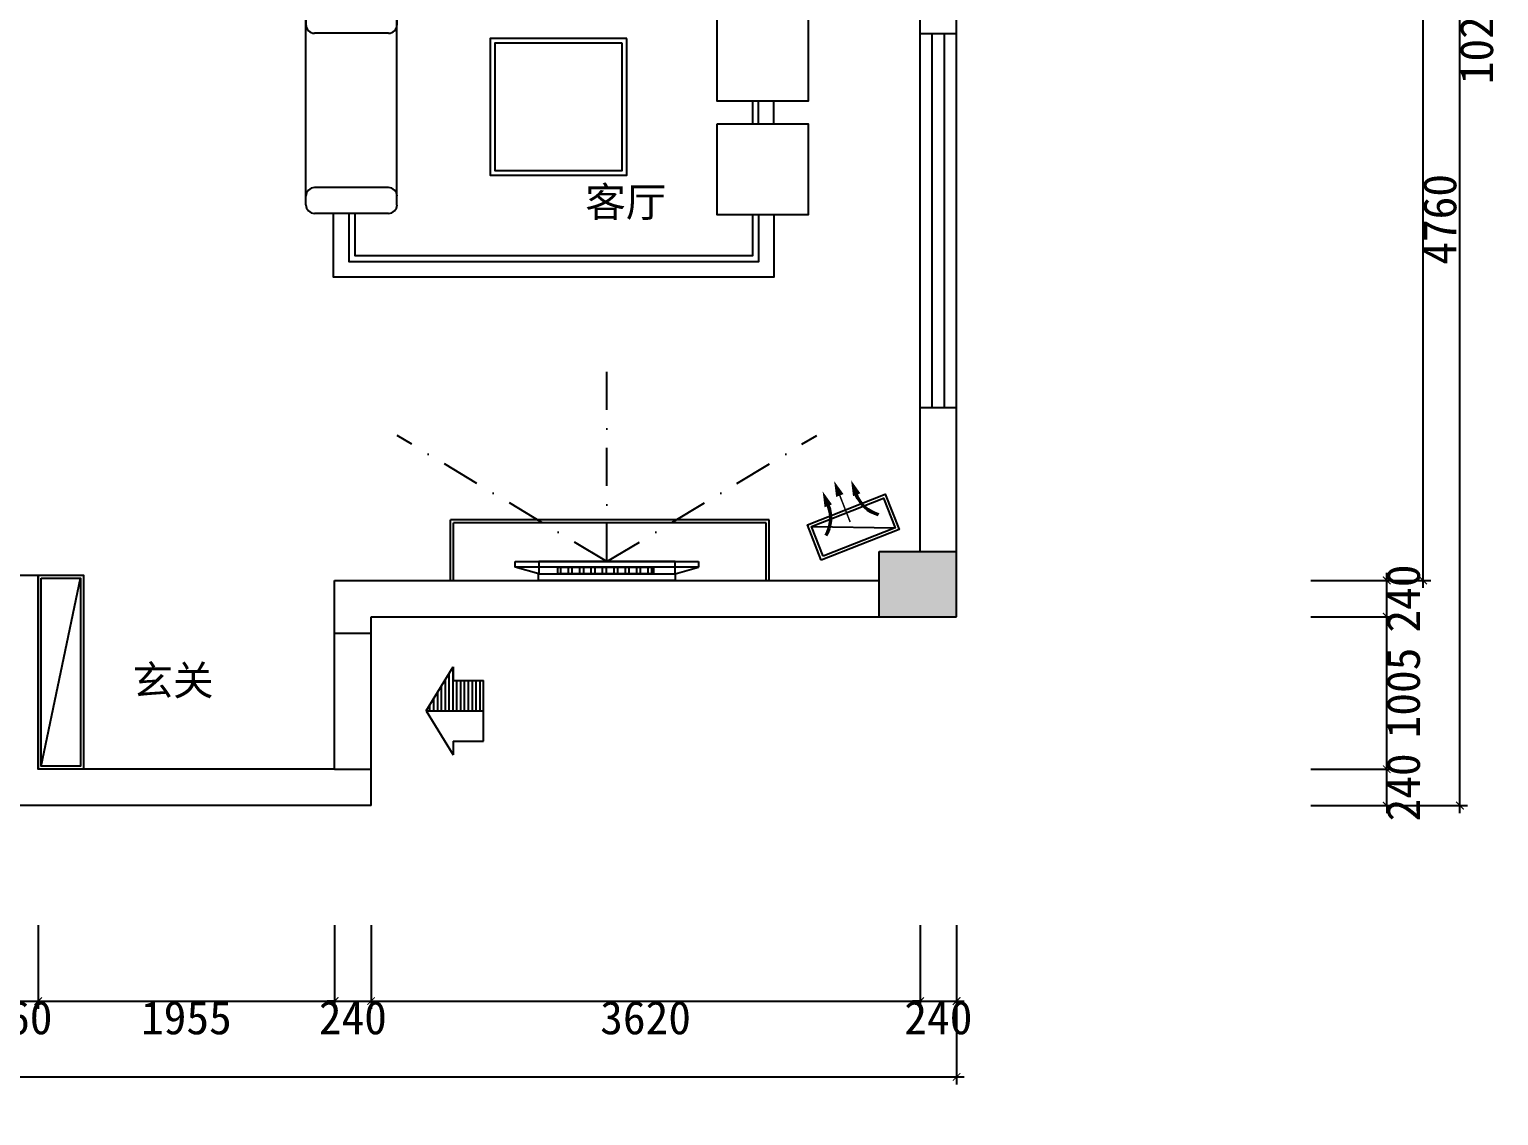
# Model space of a CAD drawing. Header units: millimetres. Extents: x 39175 to 443077, y -41362 to 75939.
# Drawn here: x 417930 to 427616, y 51089 to 58250 of the extents above; entities that cross this region are included whole.
import ezdxf
from ezdxf.enums import TextEntityAlignment as Align

# ---------------------------------------------------------------- set-up
doc = ezdxf.new("R2010")
doc.units = ezdxf.units.MM
doc.linetypes.add('DASHDOT', pattern=[1, 0.5, -0.25, 0, -0.25])
doc.layers.add('016-P平面家具', color=51, linetype='Continuous')
doc.layers.add('阿拉1', color=8, linetype='Continuous')
doc.styles.add('ar', font='arial.ttf')
doc.styles.get("Standard").update_dxf_attribs({"font": ''})
doc.styles.get('Standard').set_extended_font_data('NSimSun')
doc.dimstyles.new('ISO-25', dxfattribs={"dimtxt": 220, "dimasz": 50, "dimexe": 50, "dimexo": 0.625, "dimtad": 2, "dimdec": 0, "dimtxsty": 'Standard', "dimblk": 'ARCHTICK', "dimcen": 2.5, "dimdle": 50, "dimclrd": 251, "dimclre": 251, "dimclrt": 51, "dimadec": 0, "dimazin": 0, "dimtfac": 1, "dimtdec": 0, "dimtix": 1, "dimtmove": 2, "dimatfit": 3, "dimfxl": 500, "dimfxlon": 1, "dimarcsym": 0})

# ---------------------------------------------------------------- blocks, each defined once
blk = doc.blocks.new('_ArchTick')
at = {"color": 0, "linetype": 'ByBlock', "const_width": 0.15}
blk.add_lwpolyline([(-0.5, -0.5), (0.5, 0.5)], dxfattribs=at)
blk = doc.blocks.new('*D198')
at = {"color": 251, "lineweight": -2, "transparency": 16777216}
for p, q in [((417727.5, 52344.1), (417727.5, 51794.1)), ((417987.5, 52344.1), (417987.5, 51794.1)), ((417727.5, 51844.1), (417677.5, 51844.1)), ((417727.5, 51844.1), (417987.5, 51844.1)), ((417987.5, 51844.1), (418037.5, 51844.1))]:
    blk.add_line(p, q, dxfattribs=at)
at = {"layer": 'Defpoints', "color": 0, "transparency": 16777216}
for p in [(417727.5, 53372.9), (417987.5, 53372.9), (417987.5, 51844.1)]:
    blk.add_point(p, dxfattribs=at)
at = {"color": 251, "lineweight": -2, "transparency": 16777216, "xscale": 50, "yscale": 50, "zscale": 50}
blk.add_blockref('_ArchTick', (417727.5, 51844.1), dxfattribs=at)
at = {"color": 251, "lineweight": -2, "transparency": 16777216, "xscale": 50, "yscale": 50, "zscale": 50, "rotation": 180}
blk.add_blockref('_ArchTick', (417987.5, 51844.1), dxfattribs=at)
at = {"color": 51, "transparency": 16777216, "insert": (417857.5, 51733.5), "char_height": 220, "attachment_point": 5}
blk.add_mtext('260', dxfattribs=at)
blk = doc.blocks.new('*D189')
at = {"color": 251, "lineweight": -2, "transparency": 16777216}
for p, q in [((417987.5, 52344.1), (417987.5, 51794.1)), ((419942.5, 52344.1), (419942.5, 51794.1)), ((417937.5, 51844.1), (419992.5, 51844.1))]:
    blk.add_line(p, q, dxfattribs=at)
at = {"layer": 'Defpoints', "color": 0, "transparency": 16777216}
for p in [(417987.5, 53372.9), (419942.5, 53372.9), (419942.5, 51844.1)]:
    blk.add_point(p, dxfattribs=at)
at = {"color": 251, "lineweight": -2, "transparency": 16777216, "xscale": 50, "yscale": 50, "zscale": 50, "rotation": 180}
blk.add_blockref('_ArchTick', (417987.5, 51844.1), dxfattribs=at)
at = {"color": 251, "lineweight": -2, "transparency": 16777216, "xscale": 50, "yscale": 50, "zscale": 50}
blk.add_blockref('_ArchTick', (419942.5, 51844.1), dxfattribs=at)
at = {"color": 51, "transparency": 16777216, "insert": (418965, 51733.5), "char_height": 220, "attachment_point": 5}
blk.add_mtext('1955', dxfattribs=at)
blk = doc.blocks.new('*D190')
at = {"color": 251, "lineweight": -2, "transparency": 16777216}
for p, q in [((419942.5, 52344.1), (419942.5, 51794.1)), ((420182.5, 52344.1), (420182.5, 51794.1)), ((419942.5, 51844.1), (419892.5, 51844.1)), ((419942.5, 51844.1), (420182.5, 51844.1)), ((420182.5, 51844.1), (420232.5, 51844.1))]:
    blk.add_line(p, q, dxfattribs=at)
at = {"layer": 'Defpoints', "color": 0, "transparency": 16777216}
for p in [(419942.5, 53372.9), (420182.5, 53372.9), (420182.5, 51844.1)]:
    blk.add_point(p, dxfattribs=at)
at = {"color": 251, "lineweight": -2, "transparency": 16777216, "xscale": 50, "yscale": 50, "zscale": 50}
blk.add_blockref('_ArchTick', (419942.5, 51844.1), dxfattribs=at)
at = {"color": 251, "lineweight": -2, "transparency": 16777216, "xscale": 50, "yscale": 50, "zscale": 50, "rotation": 180}
blk.add_blockref('_ArchTick', (420182.5, 51844.1), dxfattribs=at)
at = {"color": 51, "transparency": 16777216, "insert": (420062.5, 51733.5), "char_height": 220, "attachment_point": 5}
blk.add_mtext('240', dxfattribs=at)
blk = doc.blocks.new('*D191')
at = {"color": 251, "lineweight": -2, "transparency": 16777216}
for p, q in [((420182.5, 52344.1), (420182.5, 51794.1)), ((423802.5, 52344.1), (423802.5, 51794.1)), ((420132.5, 51844.1), (423852.5, 51844.1))]:
    blk.add_line(p, q, dxfattribs=at)
at = {"layer": 'Defpoints', "color": 0, "transparency": 16777216}
for p in [(423802.5, 54807.9), (420182.5, 53372.9), (423802.5, 51844.1)]:
    blk.add_point(p, dxfattribs=at)
at = {"color": 251, "lineweight": -2, "transparency": 16777216, "xscale": 50, "yscale": 50, "zscale": 50, "rotation": 180}
blk.add_blockref('_ArchTick', (420182.5, 51844.1), dxfattribs=at)
at = {"color": 251, "lineweight": -2, "transparency": 16777216, "xscale": 50, "yscale": 50, "zscale": 50}
blk.add_blockref('_ArchTick', (423802.5, 51844.1), dxfattribs=at)
at = {"color": 51, "transparency": 16777216, "insert": (421992.5, 51733.5), "char_height": 220, "attachment_point": 5}
blk.add_mtext('3620', dxfattribs=at)
blk = doc.blocks.new('*D192')
at = {"color": 251, "lineweight": -2, "transparency": 16777216}
for p, q in [((423802.5, 52344.1), (423802.5, 51794.1)), ((424042.5, 52344.1), (424042.5, 51794.1)), ((423802.5, 51844.1), (423752.5, 51844.1)), ((423802.5, 51844.1), (424042.5, 51844.1)), ((424042.5, 51844.1), (424092.5, 51844.1))]:
    blk.add_line(p, q, dxfattribs=at)
at = {"layer": 'Defpoints', "color": 0, "transparency": 16777216}
for p in [(423802.5, 54807.9), (424042.5, 54377.9), (424042.5, 51844.1)]:
    blk.add_point(p, dxfattribs=at)
at = {"color": 251, "lineweight": -2, "transparency": 16777216, "xscale": 50, "yscale": 50, "zscale": 50}
blk.add_blockref('_ArchTick', (423802.5, 51844.1), dxfattribs=at)
at = {"color": 251, "lineweight": -2, "transparency": 16777216, "xscale": 50, "yscale": 50, "zscale": 50, "rotation": 180}
blk.add_blockref('_ArchTick', (424042.5, 51844.1), dxfattribs=at)
at = {"color": 51, "transparency": 16777216, "insert": (423922.5, 51733.5), "char_height": 220, "attachment_point": 5}
blk.add_mtext('240', dxfattribs=at)
blk = doc.blocks.new('*D199')
at = {"color": 251, "lineweight": -2, "transparency": 16777216}
for p, q in [((426378.5, 53372.9), (426928.5, 53372.9)), ((426878.5, 53372.9), (426878.5, 53422.9)), ((426878.5, 53132.9), (426878.5, 53372.9)), ((426378.5, 53132.9), (426928.5, 53132.9)), ((426878.5, 53132.9), (426878.5, 53082.9))]:
    blk.add_line(p, q, dxfattribs=at)
at = {"layer": 'Defpoints', "color": 0, "transparency": 16777216}
for p in [(419942.5, 53372.9), (426878.5, 53372.9), (420182.5, 53132.9)]:
    blk.add_point(p, dxfattribs=at)
at = {"color": 251, "lineweight": -2, "transparency": 16777216, "xscale": 50, "yscale": 50, "zscale": 50}
for p, rotation in [((426878.5, 53372.9), 270), ((426878.5, 53132.9), 90)]:
    blk.add_blockref('_ArchTick', p, dxfattribs=dict(at, rotation=rotation))
at = {"color": 51, "transparency": 16777216, "insert": (426989.1, 53252.9), "char_height": 220, "attachment_point": 5, "rotation": 90}
blk.add_mtext('240', dxfattribs=at)
blk = doc.blocks.new('*D200')
at = {"color": 251, "lineweight": -2, "transparency": 16777216}
for p, q in [((426378.5, 54377.9), (426928.5, 54377.9)), ((426878.5, 53322.9), (426878.5, 54427.9)), ((426378.5, 53372.9), (426928.5, 53372.9))]:
    blk.add_line(p, q, dxfattribs=at)
at = {"layer": 'Defpoints', "color": 0, "transparency": 16777216}
for p in [(424042.5, 54377.9), (426878.5, 54377.9), (419942.5, 53372.9)]:
    blk.add_point(p, dxfattribs=at)
at = {"color": 251, "lineweight": -2, "transparency": 16777216, "xscale": 50, "yscale": 50, "zscale": 50}
for p, rotation in [((426878.5, 54377.9), 90), ((426878.5, 53372.9), 270)]:
    blk.add_blockref('_ArchTick', p, dxfattribs=dict(at, rotation=rotation))
at = {"color": 51, "transparency": 16777216, "insert": (426989.1, 53875.4), "char_height": 220, "attachment_point": 5, "rotation": 90}
blk.add_mtext('1005', dxfattribs=at)
blk = doc.blocks.new('*D201')
at = {"color": 251, "lineweight": -2, "transparency": 16777216}
for p, q in [((426878.5, 54617.9), (426878.5, 54667.9)), ((426378.5, 54617.9), (426928.5, 54617.9)), ((426878.5, 54377.9), (426878.5, 54617.9)), ((426378.5, 54377.9), (426928.5, 54377.9)), ((426878.5, 54377.9), (426878.5, 54327.9))]:
    blk.add_line(p, q, dxfattribs=at)
at = {"layer": 'Defpoints', "color": 0, "transparency": 16777216}
for p in [(423532.5, 54617.9), (426878.5, 54617.9), (424042.5, 54377.9)]:
    blk.add_point(p, dxfattribs=at)
at = {"color": 251, "lineweight": -2, "transparency": 16777216, "xscale": 50, "yscale": 50, "zscale": 50}
for p, rotation in [((426878.5, 54617.9), 270), ((426878.5, 54377.9), 90)]:
    blk.add_blockref('_ArchTick', p, dxfattribs=dict(at, rotation=rotation))
at = {"color": 51, "transparency": 16777216, "insert": (426989.1, 54497.9), "char_height": 220, "attachment_point": 5, "rotation": 90}
blk.add_mtext('240', dxfattribs=at)
blk = doc.blocks.new('*D202')
at = {"color": 251, "lineweight": -2, "transparency": 16777216}
for p, q in [((426618.5, 59377.9), (427168.5, 59377.9)), ((427118.5, 54567.9), (427118.5, 59427.9)), ((426618.5, 54617.9), (427168.5, 54617.9))]:
    blk.add_line(p, q, dxfattribs=at)
at = {"layer": 'Defpoints', "color": 0, "transparency": 16777216}
for p in [(424042.5, 59377.9), (427118.5, 59377.9), (423532.5, 54617.9)]:
    blk.add_point(p, dxfattribs=at)
at = {"color": 251, "lineweight": -2, "transparency": 16777216, "xscale": 50, "yscale": 50, "zscale": 50}
for p, rotation in [((427118.5, 59377.9), 90), ((427118.5, 54617.9), 270)]:
    blk.add_blockref('_ArchTick', p, dxfattribs=dict(at, rotation=rotation))
at = {"color": 51, "transparency": 16777216, "insert": (427229.1, 56997.9), "char_height": 220, "attachment_point": 5, "rotation": 90}
blk.add_mtext('4760', dxfattribs=at)
blk = doc.blocks.new('*D194')
at = {"color": 251, "lineweight": -2, "transparency": 16777216}
for p, q in [((406662.5, 51844.1), (406662.5, 51294.1)), ((424042.5, 51844.1), (424042.5, 51294.1)), ((406612.5, 51344.1), (424092.5, 51344.1))]:
    blk.add_line(p, q, dxfattribs=at)
at = {"layer": 'Defpoints', "color": 0, "transparency": 16777216}
for p in [(424042.5, 54377.9), (406662.5, 53132.9), (424042.5, 51344.1)]:
    blk.add_point(p, dxfattribs=at)
at = {"color": 251, "lineweight": -2, "transparency": 16777216, "xscale": 50, "yscale": 50, "zscale": 50, "rotation": 180}
blk.add_blockref('_ArchTick', (406662.5, 51344.1), dxfattribs=at)
at = {"color": 251, "lineweight": -2, "transparency": 16777216, "xscale": 50, "yscale": 50, "zscale": 50}
blk.add_blockref('_ArchTick', (424042.5, 51344.1), dxfattribs=at)
at = {"color": 51, "transparency": 16777216, "insert": (415352.5, 51233.5), "char_height": 220, "attachment_point": 5}
blk.add_mtext('17380', dxfattribs=at)
blk = doc.blocks.new('*D221')
at = {"color": 251, "lineweight": -2, "transparency": 16777216}
for p, q in [((426861.1, 63392.9), (427411.1, 63392.9)), ((427361.1, 53082.9), (427361.1, 63442.9)), ((426861.1, 53132.9), (427411.1, 53132.9))]:
    blk.add_line(p, q, dxfattribs=at)
at = {"layer": 'Defpoints', "color": 0, "transparency": 16777216}
for p in [(420182.5, 63392.9), (427361.1, 63392.9), (420182.5, 53132.9)]:
    blk.add_point(p, dxfattribs=at)
at = {"color": 251, "lineweight": -2, "transparency": 16777216, "xscale": 50, "yscale": 50, "zscale": 50}
for p, rotation in [((427361.1, 63392.9), 90), ((427361.1, 53132.9), 270)]:
    blk.add_blockref('_ArchTick', p, dxfattribs=dict(at, rotation=rotation))
at = {"color": 51, "transparency": 16777216, "insert": (427471.7, 58262.9), "char_height": 220, "attachment_point": 5, "rotation": 90}
blk.add_mtext('10260', dxfattribs=at)
blk = doc.blocks.new('A$C7E183354')
h = blk.add_hatch(color=51)
h.paths.add_polyline_path([(482.7, 362.8), (474, 367.9, 0.105784), (443.8, 276.8), (454.4, 281, -0.09957)])
h.paths.add_polyline_path([(454.4, 281), (443.8, 276.8, 0.024147), (442.4, 254.7), (452.5, 258.7, -0.02552)])
h.paths.add_polyline_path([(452.5, 258.7), (442.4, 254.7, 0.0992), (458.9, 166.1), (468.2, 169.8, -0.104026)])
h.paths.add_polyline_path([(132.6, 230.7), (129.9, 221.1, -0.09957), (206.9, 181.6), (217.5, 185.9, 0.105784)])
h.paths.add_polyline_path([(217.5, 185.9), (206.9, 181.6, -0.02552), (223.7, 166.8), (233.8, 170.9, 0.024147)])
h.paths.add_polyline_path([(233.8, 170.9), (223.7, 166.8, -0.104026), (273.9, 91.7), (283.1, 95.5, 0.0992)])
at = {"color": 250}
blk.add_line((104.3, 117.8), (499.3, 502.8), dxfattribs=at)
at = {"color": 1}
blk.add_line((458.9, 166.1), (468.2, 169.8), dxfattribs=at)
at = {"color": 51}
blk.add_line((273.9, 91.7), (283.1, 95.5), dxfattribs=at)
blk.add_lwpolyline([(0, 323.8), (93.2, 91.8), (603.5, 296.8), (510.4, 528.8)], close=True, dxfattribs=at)
at = {"color": 250}
blk.add_lwpolyline([(26, 312.7), (104.3, 117.8), (577.5, 307.9), (499.3, 502.8)], close=True, dxfattribs=at)
at = {"color": 51, "const_width": 10}
blk.add_lwpolyline([(380.1, 97.6), (310.2, 271.5)], dxfattribs=at)
at = {"color": 51}
for points in [[(503.2, 75, 0, 52.5, 0), (464.9, 170.3, 52.5, 52.5, 0)], [(316.4, 0, 0, 52.5, 0), (278.1, 95.2, 52.5, 52.5, 0)], [(418.3, 2.4, 0, 52.5, 0), (380.1, 97.6, 52.5, 52.5, 0)]]:
    blk.add_lwpolyline(points, format="xyseb", dxfattribs=at)
for centre, radius, start, end in [((671.8, 251.6), 229.4, 149.53724, 201.88526), ((671.8, 251.6), 219.4, 149.53724, 201.88526), ((70.3, 9.9), 219.4, 21.88526, 74.23328), ((70.3, 9.9), 229.4, 21.88526, 74.23328)]:
    blk.add_arc(centre, radius, start, end, dxfattribs=at)
blk = doc.blocks.new('海龙工具_2014102820235788')
at = {"layer": '016-P平面家具', "color": 51, "ltscale": 120}
for p, q in [((674.5, 1599.6), (125.4, 1599.6)), ((125.4, 1599.6), (125.4, 1050.4)), ((674.5, 1050.4), (674.5, 1599.6)), ((1750.7, 1419.2), (1600.4, 1419.2)), ((52.4, 1000), (661, 1000)), ((125.4, 1050.4), (674.5, 1050.4)), ((0, -947.6), (0, 947.6)), ((713.4, 947.6), (713.4, 842.8)), ((98.9, 790.5), (98.9, -790.5)), ((661, 790.5), (98.9, 790.5)), ((661, 790.5), (98.9, 790.5)), ((98.9, 790.5), (98.9, 314.3)), ((765.8, 790.5), (661, 790.5)), ((818.1, 366.7), (818.1, 738.1)), ((765.8, 314.3), (98.9, 314.3)), ((765.8, 314.3), (98.9, 314.3)), ((98.9, 314.3), (765.8, 314.3)), ((98.9, 314.3), (765.8, 314.3)), ((98.9, 314.3), (98.9, -314.3)), ((818.1, -261.9), (818.1, 261.9)), ((98.9, -314.3), (98.9, -790.5)), ((98.9, -314.3), (765.8, -314.3)), ((765.8, -314.3), (98.9, -314.3)), ((818.1, -738.1), (818.1, -366.7)), ((98.9, -790.5), (661, -790.5)), ((98.9, -790.5), (661, -790.5)), ((661, -790.5), (765.8, -790.5)), ((713.4, -842.8), (713.4, -947.6)), ((661, -1000), (52.4, -1000)), ((125.4, -1599.6), (125.4, -1050.4)), ((125.4, -1050.4), (674.5, -1050.4)), ((674.5, -1050.4), (674.5, -1599.6)), ((2284, -1064.4), (1047.1, -1064.4)), ((1047.1, -1064.4), (1096.2, -1064.4)), ((1047.1, -1064.4), (1096.2, -1064.4)), ((2284, -1064.4), (2226.7, -1064.4)), ((990.8, -1120.6), (990.8, -1608.1)), ((990.8, -1120.6), (990.8, -1608.1)), ((1152.4, -1120.6), (1152.4, -1608.1)), ((1152.4, -1120.6), (1152.4, -1608.1)), ((2170.5, -1120.6), (2170.5, -1608.1)), ((2340.3, -1120.6), (2340.3, -1608.1)), ((674.5, -1599.6), (125.4, -1599.6)), ((2284, -1664.4), (1047.1, -1664.4)), ((1047.1, -1664.4), (1096.2, -1664.4)), ((1047.1, -1664.4), (1096.2, -1664.4)), ((2284, -1664.4), (2226.7, -1664.4))]:
    blk.add_line(p, q, dxfattribs=at)
at = {"layer": '016-P平面家具', "color": 250, "ltscale": 120}
for p, q in [((645.2, 1570.3), (154.7, 1570.3)), ((154.7, 1570.3), (154.7, 1079.7)), ((645.2, 1079.7), (645.2, 1570.3)), ((397, 1162.8), (397, 1488.7)), ((557.9, 1325.7), (232, 1325.7)), ((1750.7, 1319.2), (1600.4, 1319.2)), ((1600.4, 1279.2), (1750.7, 1279.2)), ((154.7, 1079.7), (645.2, 1079.7)), ((154.7, -1079.7), (645.2, -1079.7)), ((154.7, -1570.3), (154.7, -1079.7)), ((645.2, -1079.7), (645.2, -1570.3)), ((397, -1162.8), (397, -1488.7)), ((557.9, -1325.7), (232, -1325.7)), ((645.2, -1570.3), (154.7, -1570.3))]:
    blk.add_line(p, q, dxfattribs=at)
at = {"layer": '016-P平面家具', "color": 51, "ltscale": 120}
for points in [[(1000.4, 1047), (1000.4, 1647), (1600.4, 1647), (1600.4, 1047)], [(1750.7, 1047), (1750.7, 1647), (2350.7, 1647), (2350.7, 1047)], [(1188.1, 450), (1188.1, -450), (2088.1, -450), (2088.1, 450)]]:
    blk.add_lwpolyline(points, close=True, dxfattribs=at)
at = {"layer": '016-P平面家具', "color": 51}
for points in [[(674.5, 1419.2), (1000.4, 1419.2)], [(403.9, 1000), (403.9, 1050.4)], [(403.9, -1050.4), (403.9, -1000)], [(990.7, -1482.8), (674.5, -1482.8)]]:
    blk.add_lwpolyline(points, dxfattribs=at)
at = {"layer": '016-P平面家具', "color": 51, "ltscale": 120}
blk.add_lwpolyline([(2350.7, 1419.2), (2760.1, 1419.2), (2760.1, -1482.5), (2340.4, -1482.5)], dxfattribs=at)
at = {"layer": '016-P平面家具', "color": 250, "ltscale": 120}
for points in [[(674.5, 1319.2), (1000.4, 1319.2)], [(674.5, 1279.2), (1000.4, 1279.2)], [(2350.7, 1319.2), (2660.1, 1319.2), (2660.1, -567.5)], [(2350.7, 1279.2), (2620.1, 1279.2), (2620.1, -567.5)], [(503.9, 1000), (503.9, 1050.4)], [(543.9, 1000), (543.9, 1050.4)], [(2620.1, -567.5), (2620.1, -1340.7), (2340.5, -1340.7)], [(2660.1, -567.5), (2660.1, -1380.7), (2340.5, -1380.7)], [(2660.1, -567.5), (2660.1, -1382.5)], [(503.9, -1050.4), (503.9, -1000)], [(543.9, -1050.4), (543.9, -1000)], [(990.7, -1340.7), (674.5, -1340.7)], [(990.7, -1382.8), (674.5, -1382.8)]]:
    blk.add_lwpolyline(points, dxfattribs=at)
blk.add_lwpolyline([(157.2, -790.5, 0.414214), (209.5, -738.1), (209.5, 738.1, 0.414214), (157.2, 790.5), (98.9, 790.5), (98.9, -790.5)], format="xyb", close=True, dxfattribs=at)
blk.add_lwpolyline([(1218.1, 420), (1218.1, -420), (2058.1, -420), (2058.1, 420)], close=True, dxfattribs=at)
at = {"layer": '016-P平面家具', "color": 51, "ltscale": 120}
for centre in [(394.9, 1325.7), (394.9, -1325.7)]:
    blk.add_circle(centre, 130.4, dxfattribs=at)
at = {"layer": '016-P平面家具', "color": 250, "ltscale": 120}
for centre in [(394.9, 1325.7), (394.9, -1325.7)]:
    blk.add_circle(centre, 55, dxfattribs=at)
at = {"layer": '016-P平面家具', "color": 51, "ltscale": 120}
for centre, radius, start, end in [((52.4, 947.6), 52.4, 90, 180), ((661, 947.6), 52.4, 0, 90), ((661, 842.8), 52.4, 270, 0), ((765.8, 738.1), 52.4, 0, 90), ((765.8, 366.7), 52.4, 270, 0), ((765.8, 366.7), 52.4, 270, 0), ((765.8, 261.9), 52.4, 0, 90), ((765.8, 261.9), 52.4, 0, 90), ((765.8, -261.9), 52.4, 270, 0), ((765.8, -261.9), 52.4, 270, 0), ((765.8, -366.7), 52.4, 0, 90), ((765.8, -738.1), 52.4, 270, 0), ((765.8, -738.1), 52.4, 270, 0), ((661, -842.8), 52.4, 0, 90), ((52.4, -947.6), 52.4, 180, 270), ((661, -947.6), 52.4, 270, 0), ((1047.1, -1120.6), 56.3, 90, 180), ((1047.1, -1120.6), 56.3, 90, 180), ((1096.2, -1120.6), 56.3, 0, 90), ((1096.2, -1120.6), 56.3, 0, 90), ((2226.7, -1120.6), 56.3, 90, 180), ((2284, -1120.6), 56.3, 0, 90), ((1047.1, -1608.1), 56.3, 180, 270), ((1047.1, -1608.1), 56.3, 180, 270), ((1096.2, -1608.1), 56.3, 270, 0), ((1096.2, -1608.1), 56.3, 270, 0), ((2226.7, -1608.1), 56.3, 180, 270), ((2284, -1608.1), 56.3, 270, 0)]:
    blk.add_arc(centre, radius, start, end, dxfattribs=at)
blk = doc.blocks.new('A$C3CBC0539')
at = {"color": 51}
for p, q in [((932.4, 2228.8), (1833.3, 2228.8)), ((932.4, 2184.8), (932.4, 2228.8)), ((1833.3, 2228.8), (1833.3, 2184.8)), ((932.4, 2184.8), (779.5, 2140.7)), ((779.5, 2140.7), (1987.6, 2140.7)), ((779.5, 2104.8), (779.5, 2140.7)), ((1833.3, 2184.8), (932.4, 2184.8)), ((1832.4, 2184.8), (932.4, 2184.8)), ((932.4, 2184.8), (932.4, 2104.8)), ((1832.4, 2104.8), (1832.4, 2184.8)), ((1832.4, 2184.8), (1987.6, 2140.7)), ((1987.6, 2140.7), (1987.6, 2104.8)), ((1987.6, 2104.8), (779.5, 2104.8)), ((932.4, 2104.8), (1832.4, 2104.8))]:
    blk.add_line(p, q, dxfattribs=at)
at = {"color": 250, "linetype": 'DASHDOT', "ltscale": 500}
for q in [(0, 1272.9), (1382.4, 834.9), (2764.8, 1272.9)]:
    blk.add_line((1382.4, 2104.8), q, dxfattribs=at)
at = {"layer": '阿拉1', "color": 8}
for p, q in [((1075.9, 2184.8), (1706.5, 2184.8)), ((1706.5, 2140.7), (1075.9, 2140.7))]:
    blk.add_line(p, q, dxfattribs=at)
at = {"layer": '阿拉1', "color": 250}
for p, q in [((1075.9, 2140.7), (1075.9, 2184.8)), ((1088.2, 2140.7), (1088.2, 2184.8)), ((1113.2, 2140.7), (1113.2, 2184.8)), ((1163.2, 2140.7), (1163.2, 2184.8)), ((1188.2, 2140.7), (1188.2, 2184.8)), ((1238.2, 2140.7), (1238.2, 2184.8)), ((1263.2, 2140.7), (1263.2, 2184.8)), ((1313.2, 2140.7), (1313.2, 2184.8)), ((1338.2, 2140.7), (1338.2, 2184.8)), ((1388.2, 2140.7), (1388.2, 2184.8)), ((1413.2, 2140.7), (1413.2, 2184.8)), ((1463.2, 2140.7), (1463.2, 2184.8)), ((1488.2, 2140.7), (1488.2, 2184.8)), ((1538.2, 2140.7), (1538.2, 2184.8)), ((1563.2, 2140.7), (1563.2, 2184.8)), ((1613.2, 2140.7), (1613.2, 2184.8)), ((1638.2, 2140.7), (1638.2, 2184.8)), ((1688.2, 2140.7), (1688.2, 2184.8)), ((1706.5, 2184.8), (1706.5, 2140.7))]:
    blk.add_line(p, q, dxfattribs=at)

msp = doc.modelspace()

# ---------------------------------------------------------------- hatches: boundary and pattern name
h = msp.add_hatch(color=8)
h.dxf.hatch_style = 1
h.paths.add_polyline_path([(424042.5, 54807.9), (423532.5, 54807.9), (423532.5, 54377.9), (424042.5, 54377.9)])
h = msp.add_hatch()
h.set_pattern_fill('ANSI31', color=251, scale=8, angle=45, style=0)
h.set_pattern_definition([(90, (420545.47, 53758.2), (-25.4, 5e-15), [])])
h.paths.add_polyline_path([(420923.8, 53958.2), (420723.8, 53958.2), (420723.8, 54048.1), (420545.5, 53758.2), (420923.8, 53758.2)])

# ---------------------------------------------------------------- linework, layer by layer
for p, q in [((423802.5, 58222.9), (423802.5, 59377.9)), ((424042.5, 58222.9), (424042.5, 59377.9)), ((423802.5, 58222.9), (424042.5, 58222.9)), ((423802.5, 54807.9), (423802.5, 55757.9)), ((423802.5, 55757.9), (424042.5, 55757.9)), ((424042.5, 54377.9), (424042.5, 55757.9)), ((423532.5, 54377.9), (423532.5, 54807.9)), ((423532.5, 54807.9), (424042.5, 54807.9)), ((417727.5, 54652.9), (417987.5, 54652.9)), ((417987.5, 53372.9), (417987.5, 54652.9)), ((417987.5, 54652.9), (417987.5, 53372.9)), ((419942.5, 54267.9), (419942.5, 54617.9)), ((419942.5, 54617.9), (423532.5, 54617.9)), ((420182.5, 54377.9), (424042.5, 54377.9)), ((420182.5, 54267.9), (420182.5, 54377.9)), ((420182.5, 54267.9), (419942.5, 54267.9)), ((420723.8, 54048.1), (420723.8, 53958.2)), ((419942.5, 53372.9), (417987.5, 53372.9)), ((418287.5, 53372.9), (417987.5, 53372.9)), ((419942.5, 53372.9), (420182.5, 53372.9)), ((420182.5, 53132.9), (420182.5, 53372.9)), ((420182.5, 53132.9), (406662.5, 53132.9))]:
    msp.add_line(p, q)
at = {"color": 251}
for p, q in [((423802.5, 55757.9), (423802.5, 58222.9)), ((424042.5, 55757.9), (424042.5, 58222.9)), ((419942.5, 53372.9), (419942.5, 54267.9)), ((420182.5, 53372.9), (420182.5, 54267.9))]:
    msp.add_line(p, q, dxfattribs=at)
at = {"color": 51}
for p, q in [((423882.5, 55757.9), (423882.5, 58222.9)), ((423962.5, 55757.9), (423962.5, 58222.9))]:
    msp.add_line(p, q, dxfattribs=at)
at = {"color": 1}
for p, q in [((418007.5, 53392.9), (418267.5, 54632.9)), ((420545.5, 53758.2), (420723.8, 54048.1)), ((420723.8, 53958.2), (420923.8, 53958.2)), ((420923.8, 53558.2), (420923.8, 53958.2)), ((420545.5, 53758.2), (420723.8, 53468.3)), ((420545.5, 53758.2), (420923.8, 53758.2)), ((420723.8, 53558.2), (420723.8, 53468.3)), ((420723.8, 53558.2), (420923.8, 53558.2))]:
    msp.add_line(p, q, dxfattribs=at)
at = {"color": 2}
msp.add_lwpolyline([(417987.5, 54652.9), (418287.5, 54652.9), (418287.5, 53372.9), (417987.5, 53372.9)], close=True, dxfattribs=at)
at = {"color": 1}
msp.add_lwpolyline([(418007.5, 54632.9), (418267.5, 54632.9), (418267.5, 53392.9), (418007.5, 53392.9)], close=True, dxfattribs=at)
at = {"layer": '016-P平面家具'}
for p, q in [((422806.6, 55017.9), (420706.6, 55017.9)), ((420706.6, 54617.9), (420706.6, 55017.9)), ((422806.6, 54617.9), (422806.6, 55017.9))]:
    msp.add_line(p, q, dxfattribs=at)
at = {"layer": '016-P平面家具', "color": 250}
for p, q in [((422786.6, 54997.9), (420726.6, 54997.9)), ((420726.6, 54617.9), (420726.6, 54997.9)), ((422786.6, 54617.9), (422786.6, 54997.9))]:
    msp.add_line(p, q, dxfattribs=at)

# ---------------------------------------------------------------- block references
at = {"layer": '016-P平面家具', "color": 6, "ltscale": 10, "rotation": 270}
msp.add_blockref('海龙工具_2014102820235788', (421417.9, 59377.9), dxfattribs=at)
at = {"layer": '016-P平面家具', "rotation": 180}
msp.add_blockref('A$C3CBC0539', (423120.3, 56846.7), dxfattribs=at)
at = {"layer": '016-P平面家具', "xscale": -1, "rotation": 223.2545824271891}
msp.add_blockref('A$C7E183354', (422929.1, 54987.9), dxfattribs=at)

# ---------------------------------------------------------------- texts
at = {"color": 2, "style": 'ar', "flags": 8}
for tag, p in [('客厅', (421862, 57117.6)), ('玄关', (418876.9, 53962.6))]:
    msp.add_attdef(tag, text='原始结构图', height=196, dxfattribs=at).set_placement(p, align=Align.MIDDLE)

# ---------------------------------------------------------------- dimensions: what is measured, and where the dimension line sits
for base, p1, p2, angle, picture, middle in [((427361.1, 63392.9), (420182.5, 53132.9), (420182.5, 63392.9), 90, '*D221', (427471.7, 58262.9)), ((427118.5, 59377.9), (423532.5, 54617.9), (424042.5, 59377.9), 270, '*D202', (427229.1, 56997.9)), ((426878.5, 54617.9), (424042.5, 54377.9), (423532.5, 54617.9), 270, '*D201', (426989.1, 54497.9)), ((426878.5, 54377.9), (419942.5, 53372.9), (424042.5, 54377.9), 270, '*D200', (426989.1, 53875.4)), ((426878.5, 53372.9), (420182.5, 53132.9), (419942.5, 53372.9), 270, '*D199', (426989.1, 53252.9))]:
    dim = msp.add_linear_dim(base=base, p1=p1, p2=p2, angle=angle, dimstyle='ISO-25')
    dim.commit()
    dim.dimension.update_dxf_attribs({"geometry": picture, "text_midpoint": middle})
for base, p1, p2, picture, middle in [((423802.5, 51844.1), (420182.5, 53372.9), (423802.5, 54807.9), '*D191', (421992.5, 51733.5)), ((424042.5, 51844.1), (423802.5, 54807.9), (424042.5, 54377.9), '*D192', (423922.5, 51733.5)), ((424042.5, 51344.1), (406662.5, 53132.9), (424042.5, 54377.9), '*D194', (415352.5, 51233.5)), ((417987.5, 51844.1), (417727.5, 53372.9), (417987.5, 53372.9), '*D198', (417857.5, 51733.5)), ((419942.5, 51844.1), (417987.5, 53372.9), (419942.5, 53372.9), '*D189', (418965, 51733.5)), ((420182.5, 51844.1), (419942.5, 53372.9), (420182.5, 53372.9), '*D190', (420062.5, 51733.5))]:
    dim = msp.add_linear_dim(base=base, p1=p1, p2=p2, dimstyle='ISO-25')
    dim.commit()
    dim.dimension.update_dxf_attribs({"geometry": picture, "text_midpoint": middle})

doc.saveas('drawing.dxf')
